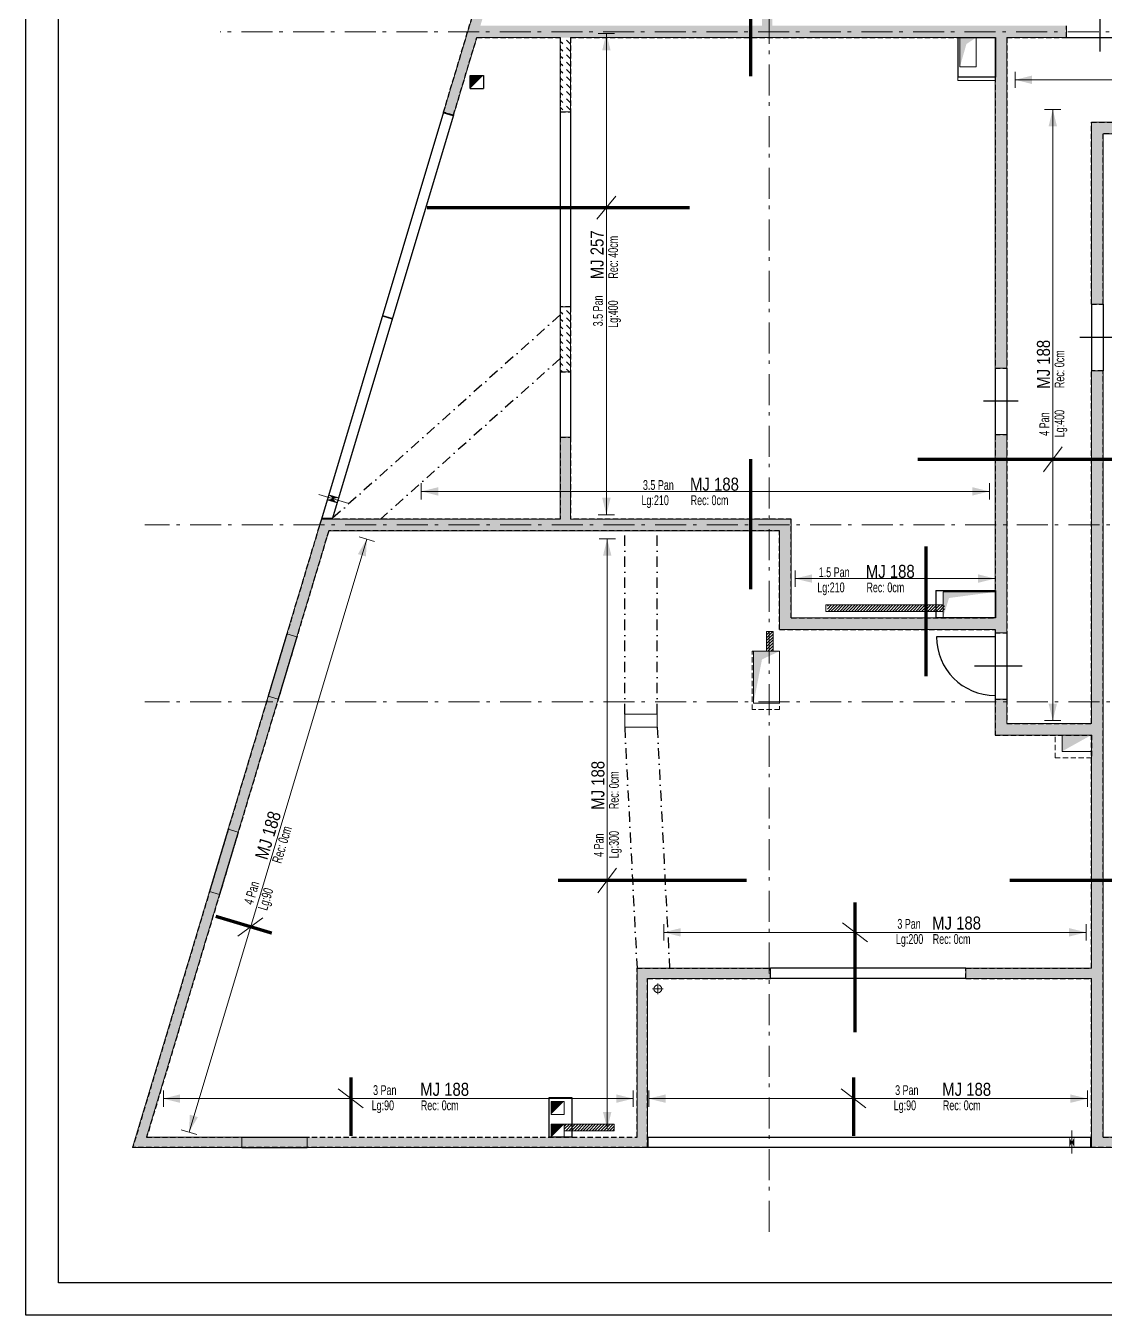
# Model space of a CAD drawing. Header units: centimetres. Extents: x 24964 to 31264, y 7749 to 11949.
# Drawn here: x 24964 to 26623, y 7749 to 9731 of the extents above; entities that cross this region are included whole.
import ezdxf

# ---------------------------------------------------------------- set-up
doc = ezdxf.new("R2010")
doc.units = ezdxf.units.CM
doc.header["$LTSCALE"] = 12.7
for name, pattern in [('CACHE', [9.525, 6.35, -3.175]), ('CACHEX2', [19.05, 12.7, -6.35]), ('Style de ligne -6', [2.08328, 1.25, -0.41656, 0.13886, -0.27786]), ('TIRETPTX2', [50.8, 25.4, -12.7, 0, -12.7])]:
    doc.linetypes.add(name, pattern=pattern)
for name, color, linetype in [('01_ARMA_INF', 50, 'Continuous'), ('01_cote_gen', 4, 'Continuous'), ('01_linteaux', 2, 'Continuous'), ('01_murs_sup', 2, 'CACHEX2'), ('01_resv', 32, 'Continuous'), ('01_texte', 230, 'Continuous'), ('prlm-GT', 242, 'Continuous')]:
    doc.layers.add(name, color=color, linetype=linetype)
for name, color, linetype, lineweight in [('01_murs_coup', 5, 'Continuous', 60), ('01_résv', 32, 'Continuous', 9), ('B Général', 7, 'Continuous', 5)]:
    doc.layers.add(name, color=color, linetype=linetype, lineweight=lineweight)
doc.styles.add('PATIO', font='ARIALN.TTF')
pattern_1 = [(135, (22264.4976, 1463.59), (-11.22532, 9e-16), [7.9375, -7.9375])]

msp = doc.modelspace()

# ---------------------------------------------------------------- hatches: boundary and pattern name
at = {"layer": '01_linteaux'}
h = msp.add_hatch(dxfattribs=at)
h.set_pattern_fill('DASH', color=256, scale=2.5, angle=135)
h.set_pattern_definition(pattern_1)
h.paths.add_polyline_path([(26889.02, 10918.87), (26889.02, 10925.93), (26888.86, 10934.88, 0.0587084), (26600.93, 10890.72), (26605.81, 10875.47, -0.0191623), (26697.46, 10896.99), (26697.46, 10055.94), (26906.46, 10055.94), (26906.46, 9730.89), (26665.46, 9730.89), (26665.46, 9712.89), (26924.46, 9712.89), (26924.46, 9760.89), (27099.46, 9760.89), (27099.46, 9963.89), (27264.46, 9963.89), (27264.46, 9760.89), (27284.46, 9760.89), (27284.46, 9985.89), (27264.46, 9985.89), (27264.46, 9979.89), (26924.46, 9979.89), (26924.46, 10319.89), (27264.46, 10319.89), (27264.46, 10118.89), (27299.46, 10118.89), (27299.46, 10138.89), (27284.46, 10138.89), (27284.46, 10339.89), (26906.46, 10339.89), (26906.46, 10073.94), (26717.46, 10073.94), (26717.46, 10900.71, -0.0351438)])
h.paths.add_polyline_path([(26997.46, 9959.89), (26997.46, 9780.89), (26924.46, 9780.89), (26924.46, 9959.89)], flags=16)
h.paths.add_polyline_path([(27079.46, 9959.89), (27079.46, 9780.89), (27015.46, 9780.89), (27015.46, 9959.89)], flags=16)
h = msp.add_hatch(dxfattribs=at)
h.set_pattern_fill('DASH', color=256, scale=2.5, angle=135)
h.set_pattern_definition(pattern_1)
h.paths.add_polyline_path([(26510.56, 10845), (26505.68, 10860.26, 0.053996), (26265.21, 10741.81), (26274.33, 10728.64, -0.0537335)])
h.paths.add_polyline_path([(26192.12, 10671.71), (26183.01, 10684.87, 0.0228439), (26095.45, 10612.37), (26095.45, 10398.9), (26111.45, 10398.9), (26111.45, 10605.26, -0.0212749)])
h.paths.add_polyline_path([(25894.21, 10340.83), (25877.07, 10351.13), (25851.32, 10308.26), (25868.47, 10297.96)])
h.paths.add_polyline_path([(26111.45, 10098.9), (26095.45, 10098.9), (26095.45, 9998.9), (26111.45, 9998.9)])
h.paths.add_polyline_path([(26111.45, 9898.9), (26095.45, 9898.9), (26095.45, 9730.89), (25662.66, 9730.89), (25711.42, 9893.32), (25696.1, 9897.92), (25606.07, 9598), (25621.39, 9593.4), (25657.26, 9712.89), (25785.42, 9712.89), (25801.42, 9712.89), (26453.46, 9712.89), (26453.46, 9204.89), (26471.46, 9204.89), (26471.46, 9712.89), (26563.46, 9712.89), (26563.46, 9730.89), (26111.45, 9730.89)])
h = msp.add_hatch(dxfattribs=at)
h.set_pattern_fill('DASH', color=256, scale=2.5, angle=135)
h.set_pattern_definition(pattern_1)
h.paths.add_polyline_path([(25801.42, 9712.89), (25785.42, 9712.89), (25785.42, 9598.9), (25801.42, 9598.9)])
h = msp.add_hatch(dxfattribs=at)
h.set_pattern_fill('DASH', color=256, scale=2.5, angle=135)
h.set_pattern_definition(pattern_1)
h.paths.add_polyline_path([(28472.46, 9047.89), (28456.46, 9047.89), (28456.46, 8971.89), (28353.46, 8971.89), (28353.46, 8955.89), (28472.46, 8955.89)])
h.paths.add_polyline_path([(27903.46, 8971.89), (27773.46, 8971.89), (27773.46, 8955.89), (27903.46, 8955.89)])
h.paths.add_polyline_path([(27673.46, 8971.89), (27467.46, 8971.89), (27467.46, 9314.89), (27094.46, 9314.89), (27094.46, 9564.89), (27696.46, 9564.89), (27696.46, 9582.89), (26601.46, 9582.89), (26601.46, 9302.89), (26619.46, 9302.89), (26619.46, 9564.89), (27076.46, 9564.89), (27076.46, 9296.89), (27449.46, 9296.89), (27449.46, 8971.89), (27386.46, 8971.89), (27386.46, 8955.89), (27449.46, 8955.89), (27449.46, 8955.89), (27465.46, 8955.89), (27465.46, 8955.89), (27673.46, 8955.89)])
h = msp.add_hatch(dxfattribs=at)
h.set_pattern_fill('DASH', color=256, scale=2.5, angle=135)
h.set_pattern_definition(pattern_1)
h.paths.add_polyline_path([(25801.42, 9298.9), (25785.42, 9298.9), (25785.42, 9198.9), (25801.42, 9198.9)])
h = msp.add_hatch(dxfattribs=at)
h.set_pattern_fill('DASH', color=256, scale=2.5, angle=135)
h.set_pattern_definition(pattern_1)
h.paths.add_polyline_path([(27188.46, 8222.89), (27172.46, 8222.89), (27172.46, 8022.9), (26619.46, 8022.9), (26619.46, 9200.89), (26601.46, 9200.89), (26601.46, 8658.98), (26471.46, 8658.98), (26471.46, 8695.89), (26453.46, 8695.89), (26453.46, 8640.98), (26601.46, 8640.98), (26601.46, 8282.9), (26408.46, 8282.64), (26408.46, 8266.64), (26601.46, 8266.9), (26601.46, 8006.9), (27188.46, 8006.9)])
h = msp.add_hatch(dxfattribs=at)
h.set_pattern_fill('DASH', color=256, scale=2.5, angle=135)
h.set_pattern_definition(pattern_1)
h.paths.add_polyline_path([(26140.42, 8972.89), (25801.42, 8972.89), (25801.42, 9098.9), (25785.42, 9098.9), (25785.42, 8972.89), (25418.42, 8972.89), (25128.45, 8006.9), (25919.42, 8006.9), (25919.42, 8266.9), (26108.46, 8266.9), (26108.46, 8282.9), (25903.42, 8282.9), (25903.42, 8022.9), (25149.96, 8022.9), (25429.72, 8954.89), (26122.42, 8954.89), (26122.42, 8802.89), (26453.46, 8802.89), (26453.46, 8797.89), (26471.46, 8797.89), (26471.46, 9102.89), (26453.46, 9102.89), (26453.46, 8820.89), (26140.42, 8820.89)])
at = {"layer": '01_résv'}
h = msp.add_hatch(dxfattribs=at)
h.set_pattern_fill('ANSI31', color=256)
h.set_pattern_definition([(45, (22264.6025, 5428.569), (-2.245064, 2.245064), [])])
h.paths.add_polyline_path([(26846.94, 9547.38), (26806.94, 9547.38), (26806.94, 9537.38), (26846.94, 9537.38)])
h.paths.add_polyline_path([(27107.8, 9542.59), (27107.8, 9482.59), (27117.8, 9482.59), (27117.8, 9542.59)])
h.paths.add_polyline_path([(25791.36, 8042.9), (25868.44, 8042.9), (25868.44, 8032.9), (25791.63, 8032.9)])
h.paths.add_polyline_path([(27479.64, 9819.96), (27479.64, 9849.96), (27489.64, 9849.96), (27489.64, 9819.96)])
h.paths.add_polyline_path([(26376.01, 8830.98), (26196.01, 8830.98), (26196.01, 8840.98), (26376.01, 8840.98)])
h.paths.add_polyline_path([(26112.52, 8769.96), (26112.52, 8799.96), (26102.52, 8799.96), (26102.52, 8769.96)])
edge = h.paths.add_edge_path()
edge.add_line((26896.57, 10003.04), (26896.57, 9933.04))
edge.add_line((26896.57, 9933.04), (26886.57, 9933.04))
edge.add_line((26886.57, 9933.04), (26886.57, 10003.03))
edge.add_line((26886.57, 10003.03), (26896.57, 10003.03))

# ---------------------------------------------------------------- linework, layer by layer
at = {"layer": '01_ARMA_INF', "linetype": 'CACHE', "lineweight": 0, "ltscale": 0.3, "const_width": 5, "flags": 128}
for points in [[(26077.89, 9793.05), (26077.89, 9653.05)], [(25580.85, 9451.5), (25984.15, 9451.5)], [(26077.89, 9065.05), (26077.89, 8865.05)], [(26334.56, 9064.58), (26734.56, 9064.58)], [(26347.25, 8931.05), (26347.25, 8731.05)], [(25781.81, 8417.56), (26071.81, 8417.56)], [(26476.06, 8417.56), (26766.06, 8417.56)], [(26238.33, 8384), (26238.33, 8184)], [(25256.08, 8362.4), (25342.29, 8336.57)], [(25463.87, 8114.9), (25463.87, 8024.9)], [(26236.32, 8114.9), (26236.32, 8024.9)]]:
    msp.add_lwpolyline(points, dxfattribs=at)
at = {"layer": '01_cote_gen'}
for p, q in [((24964.29, 7749.38), (24964.29, 11949.38)), ((30214.29, 7749.38), (24964.29, 7749.38))]:
    msp.add_line(p, q, dxfattribs=at)
at = {"layer": '01_linteaux'}
for p, q in [((26614.46, 9754.58), (26614.46, 9691.21)), ((26563.46, 9712.89), (26665.46, 9712.89)), ((25606.07, 9598), (25418.42, 8972.89)), ((25621.39, 9593.4), (25435.13, 8972.89)), ((25621.1, 9592.44), (25605.78, 9597.04)), ((25785.42, 9598.9), (25785.42, 9298.9)), ((25801.42, 9598.9), (25801.42, 9298.9)), ((26601.46, 9302.89), (26601.46, 9200.89)), ((26619.46, 9302.89), (26619.46, 9200.89)), ((25512.1, 9284.96), (25527.42, 9280.36)), ((25512.39, 9285.92), (25527.71, 9281.32)), ((26636.82, 9251.89), (26583.91, 9251.89)), ((25785.42, 9198.9), (25785.42, 9098.9)), ((25801.42, 9198.9), (25801.42, 9098.9)), ((26453.46, 9204.89), (26453.46, 9102.89)), ((26471.46, 9204.89), (26471.46, 9102.89)), ((26488.82, 9153.89), (26435.91, 9153.89)), ((25435.43, 8973.89), (25418.42, 8973.89)), ((25365.5, 8796.61), (25336.75, 8700.83)), ((25380.83, 8792.01), (25352.08, 8696.23)), ((26453.46, 8791.89), (26363.46, 8791.89)), ((26453.46, 8797.89), (26453.46, 8695.89)), ((26471.46, 8797.89), (26471.46, 8695.89)), ((26495.23, 8746.89), (26422.04, 8746.89)), ((25275.39, 8496.41), (25246.64, 8400.63)), ((25290.72, 8491.81), (25261.96, 8396.03)), ((26408.46, 8282.64), (26108.46, 8282.9)), ((26408.46, 8266.64), (26108.46, 8266.64)), ((25296.46, 8022.9), (25396.46, 8022.9)), ((25296.46, 8006.9), (25396.46, 8006.9)), ((25919.42, 8022.9), (26593.46, 8022.9)), ((25919.42, 8022.9), (26601.46, 8022.9)), ((26601.46, 8006.9), (25919.42, 8006.9)), ((26601.46, 8006.9), (25919.42, 8006.9)), ((25920.42, 8006.9), (25920.42, 8022.9)), ((26600.46, 8006.9), (26600.46, 8022.9))]:
    msp.add_line(p, q, dxfattribs=at)
at = {"layer": '01_linteaux', "linetype": 'TIRETPTX2', "ltscale": 0.05}
for p, q in [((25785.42, 9286.69), (25435.43, 8973.89)), ((25785.42, 9219.63), (25509.34, 8972.89)), ((25884.42, 8672.85), (25884.42, 8954.89)), ((25934.42, 8672.85), (25934.42, 8954.89)), ((25884.42, 8652.85), (25903.42, 8282.9)), ((25934.42, 8652.85), (25953.42, 8282.9))]:
    msp.add_line(p, q, dxfattribs=at)
at = {"layer": '01_linteaux', "lineweight": 0}
for p, q in [((25927.26, 8250.9), (25943.57, 8250.9)), ((25935.42, 8259.06), (25935.42, 8242.75))]:
    msp.add_line(p, q, dxfattribs=at)
msp.add_circle((25935.42, 8250.9), 6, dxfattribs=at)
at = {"layer": '01_linteaux'}
msp.add_arc((26453.46, 8791.89), 90, 180, 270, dxfattribs=at)
at = {"layer": '01_murs_coup', "linetype": 'Continuous', "lineweight": 18}
for p, q in [((25606.07, 9598), (25696.1, 9897.92)), ((26563.46, 9712.89), (26563.46, 9730.89)), ((25621.39, 9593.4), (25657.26, 9712.89)), ((25657.26, 9712.89), (25785.42, 9712.89)), ((25785.42, 9712.89), (25785.42, 9598.9)), ((25801.42, 9712.89), (25801.42, 9598.9)), ((25801.42, 9712.89), (26453.46, 9712.89)), ((26453.46, 9712.89), (26453.46, 9204.89)), ((26453.46, 9712.89), (26453.46, 9204.89)), ((26471.46, 9712.89), (26471.46, 9204.89)), ((26471.46, 9712.89), (26471.46, 9204.89)), ((26471.46, 9712.89), (26563.46, 9712.89)), ((25621.39, 9593.4), (25606.07, 9598)), ((25785.42, 9598.9), (25801.42, 9598.9)), ((26601.46, 9582.89), (27696.86, 9582.89)), ((26601.46, 9302.89), (26601.46, 9582.89)), ((26619.46, 9302.89), (26619.46, 9564.89)), ((27076.46, 9564.89), (26619.46, 9564.89)), ((25785.42, 9298.9), (25785.42, 9198.9)), ((25785.42, 9298.9), (25801.42, 9298.9)), ((25801.42, 9298.9), (25801.42, 9198.9)), ((26601.46, 9302.89), (26619.46, 9302.89)), ((25785.42, 9198.9), (25801.42, 9198.9)), ((26453.46, 9204.89), (26471.46, 9204.89)), ((26619.46, 9200.89), (26601.46, 9200.89)), ((26601.46, 8658.88), (26601.46, 9200.89)), ((26619.46, 8022.9), (26619.46, 9200.89)), ((25785.42, 9098.9), (25785.42, 8972.89)), ((25785.42, 9098.9), (25801.42, 9098.9)), ((25801.42, 9098.9), (25801.42, 8972.89)), ((26453.46, 9102.89), (26453.46, 8820.89)), ((26453.46, 9102.89), (26471.46, 9102.89)), ((26471.46, 9102.89), (26471.46, 8797.89)), ((25418.42, 8972.89), (25365.5, 8796.61)), ((25785.42, 8972.89), (25418.42, 8972.89)), ((26140.42, 8972.89), (25801.42, 8972.89)), ((26140.42, 8820.89), (26140.42, 8972.89)), ((25429.72, 8954.89), (25380.83, 8792.01)), ((26122.42, 8954.89), (25429.72, 8954.89)), ((26122.42, 8802.89), (26122.42, 8954.89)), ((26140.42, 8820.89), (26453.46, 8820.89)), ((26122.42, 8802.89), (26453.46, 8802.89)), ((26453.46, 8802.89), (26453.46, 8797.89)), ((25365.5, 8796.61), (25380.83, 8792.01)), ((26453.46, 8797.89), (26471.46, 8797.89)), ((25336.75, 8700.83), (25275.39, 8496.41)), ((25336.75, 8700.83), (25352.08, 8696.23)), ((25352.08, 8696.23), (25290.72, 8491.81)), ((26453.46, 8695.89), (26453.46, 8640.88)), ((26453.46, 8695.89), (26471.46, 8695.89)), ((26471.46, 8695.89), (26471.46, 8658.88)), ((26453.46, 8640.88), (26601.46, 8640.88)), ((26471.46, 8658.88), (26601.46, 8658.88)), ((26601.46, 8282.9), (26601.46, 8640.88)), ((25275.39, 8496.41), (25290.72, 8491.81)), ((25246.64, 8400.63), (25128.45, 8006.9)), ((25261.96, 8396.03), (25149.96, 8022.9)), ((25246.64, 8400.63), (25261.96, 8396.03)), ((25903.42, 8282.9), (26108.46, 8282.9)), ((25903.42, 8022.9), (25903.42, 8282.9)), ((26108.46, 8266.9), (26108.46, 8282.9)), ((26408.46, 8282.64), (26601.46, 8282.9)), ((25919.42, 8266.9), (26108.46, 8266.9)), ((25919.42, 8006.9), (25919.42, 8266.9)), ((26408.46, 8266.64), (26408.46, 8282.64)), ((26408.46, 8266.64), (26601.46, 8266.9)), ((26601.46, 8006.9), (26601.46, 8266.9)), ((25128.45, 8006.9), (25296.46, 8006.9)), ((25149.96, 8022.9), (25296.46, 8022.9)), ((25296.46, 8006.9), (25296.46, 8022.9)), ((25396.46, 8006.9), (25396.46, 8022.9)), ((25919.42, 8006.9), (25396.46, 8006.9)), ((26601.46, 8006.9), (26796.46, 8006.9)), ((26619.46, 8022.9), (26796.46, 8022.9))]:
    msp.add_line(p, q, dxfattribs=at)
at = {"layer": '01_murs_coup', "linetype": 'Continuous', "lineweight": 5}
for p, q in [((25884.42, 8672.85), (25884.42, 8652.85)), ((25934.42, 8672.85), (25884.42, 8672.85)), ((25934.42, 8652.85), (25934.42, 8672.85)), ((25884.42, 8652.85), (25934.42, 8652.85))]:
    msp.add_line(p, q, dxfattribs=at)
at = {"layer": '01_murs_sup', "ltscale": 0.05}
for p, q in [((25606.07, 9598), (25696.1, 9897.92)), ((26563.46, 9712.89), (26563.46, 9730.89)), ((25621.39, 9593.4), (25657.26, 9712.89)), ((25657.26, 9712.89), (25785.42, 9712.89)), ((25785.42, 9712.89), (25785.42, 9598.9)), ((25801.42, 9712.89), (25801.42, 9598.9)), ((25801.42, 9712.89), (26453.46, 9712.89)), ((26453.46, 9712.89), (26453.46, 9204.89)), ((26453.46, 9712.89), (26453.46, 9204.89)), ((26471.46, 9712.89), (26471.46, 9204.89)), ((26471.46, 9712.89), (26471.46, 9204.89)), ((26471.46, 9712.89), (26563.46, 9712.89)), ((25621.39, 9593.4), (25606.07, 9598)), ((25785.42, 9598.9), (25801.42, 9598.9)), ((26601.46, 9582.89), (27696.46, 9582.89)), ((26601.46, 9302.89), (26601.46, 9582.89)), ((26619.46, 9302.89), (26619.46, 9564.89)), ((27076.46, 9564.89), (26619.46, 9564.89)), ((25785.42, 9298.9), (25785.42, 9198.9)), ((25801.42, 9298.9), (25785.42, 9298.9)), ((25801.42, 9298.9), (25801.42, 9198.9)), ((26601.46, 9302.89), (26619.46, 9302.89)), ((25785.42, 9198.9), (25801.42, 9198.9)), ((26453.46, 9204.89), (26471.46, 9204.89)), ((26619.46, 9200.89), (26601.46, 9200.89)), ((26601.46, 8658.88), (26601.46, 9200.89)), ((26619.46, 8022.9), (26619.46, 9200.89)), ((25785.42, 9098.9), (25785.42, 8972.89)), ((25785.42, 9098.9), (25801.42, 9098.9)), ((25801.42, 9098.9), (25801.42, 8972.89)), ((26453.46, 9102.89), (26453.46, 8820.89)), ((26453.46, 9102.89), (26471.46, 9102.89)), ((26471.46, 9102.89), (26471.46, 8797.89)), ((25418.42, 8972.89), (25128.45, 8006.9)), ((25785.42, 8972.89), (25418.42, 8972.89)), ((26140.42, 8972.89), (25801.42, 8972.89)), ((26140.42, 8820.89), (26140.42, 8972.89)), ((25429.72, 8954.89), (25149.96, 8022.9)), ((26122.42, 8954.89), (25429.72, 8954.89)), ((26122.42, 8802.89), (26122.42, 8954.89)), ((26140.42, 8820.89), (26453.46, 8820.89)), ((26122.42, 8802.89), (26453.46, 8802.89)), ((26453.46, 8802.89), (26453.46, 8797.89)), ((26453.46, 8797.89), (26471.46, 8797.89)), ((26453.46, 8695.89), (26453.46, 8640.88)), ((26453.46, 8695.89), (26471.46, 8695.89)), ((26471.46, 8695.89), (26471.46, 8658.88)), ((26453.46, 8640.88), (26601.46, 8640.88)), ((26471.46, 8658.88), (26601.46, 8658.88)), ((26601.46, 8282.9), (26601.46, 8640.88)), ((25903.42, 8282.9), (26108.46, 8282.9)), ((25903.42, 8022.9), (25903.42, 8282.9)), ((26108.46, 8266.9), (26108.46, 8282.9)), ((26408.46, 8282.64), (26601.46, 8282.9)), ((25919.42, 8266.9), (26108.46, 8266.9)), ((25919.42, 8006.9), (25919.42, 8266.9)), ((26408.46, 8266.64), (26408.46, 8282.64)), ((26408.46, 8266.64), (26601.46, 8266.9)), ((26601.46, 8006.9), (26601.46, 8266.9)), ((25919.42, 8006.9), (25128.45, 8006.9)), ((25149.96, 8022.9), (25903.42, 8022.9)), ((27188.46, 8006.9), (26601.46, 8006.9)), ((26619.46, 8022.9), (27172.46, 8022.9))]:
    msp.add_line(p, q, dxfattribs=at)
at = {"layer": '01_resv'}
for p, q in [((25647.26, 9634.57), (25647.26, 9654.57)), ((25647.26, 9654.57), (25667.26, 9654.57)), ((25667.26, 9654.57), (25667.26, 9634.57)), ((25647.26, 9634.57), (25667.26, 9634.57))]:
    msp.add_line(p, q, dxfattribs=at)
msp.add_solid([(25647.26, 9634.57), (25647.26, 9654.57), (25667.26, 9654.57)], dxfattribs=at)
at = {"layer": '01_résv'}
for p, q in [((26396.45, 9712.89), (26396.45, 9646.89)), ((26399.49, 9712.85), (26424.49, 9712.85)), ((26399.49, 9667.85), (26399.49, 9712.85)), ((26424.49, 9712.85), (26424.49, 9667.85)), ((26424.49, 9667.85), (26399.49, 9667.85)), ((26453.46, 9646.89), (26396.45, 9646.89)), ((25414.75, 9010.48), (25460.54, 8996.73)), ((25427.32, 9002.53), (25442.64, 8997.93)), ((25429.62, 9010.19), (25444.94, 9005.59)), ((26362.46, 8820.89), (26362.46, 8862.89)), ((26453.46, 8862.89), (26362.46, 8862.89)), ((26373.5, 8860.88), (26453.94, 8860.98)), ((26373.5, 8820.98), (26373.5, 8860.88)), ((26453.94, 8860.98), (26453.94, 8820.98)), ((26193.5, 8840.98), (26373.5, 8840.98)), ((26193.5, 8830.98), (26193.5, 8840.98)), ((26373.5, 8840.98), (26373.5, 8830.98)), ((26373.5, 8830.98), (26193.5, 8830.98)), ((26453.94, 8820.98), (26373.5, 8820.98)), ((26102.42, 8799.96), (26112.42, 8799.96)), ((26102.42, 8769.86), (26102.42, 8799.96)), ((26112.42, 8799.96), (26112.42, 8769.86)), ((26082.42, 8769.86), (26122.42, 8769.86)), ((26082.42, 8689.86), (26082.42, 8769.86)), ((26112.42, 8769.86), (26102.42, 8769.86)), ((26122.42, 8769.86), (26122.42, 8689.86)), ((26122.42, 8689.86), (26082.42, 8689.86)), ((26556.46, 8640.98), (26601.46, 8640.98)), ((26556.46, 8615.88), (26556.46, 8640.98)), ((26601.46, 8640.98), (26601.46, 8615.88)), ((26601.46, 8615.88), (26556.46, 8615.88)), ((25768.42, 8022.9), (25768.42, 8083.9)), ((25768.42, 8083.9), (25803.42, 8083.9)), ((25771.39, 8057.9), (25771.41, 8077.9)), ((25771.41, 8077.9), (25791.41, 8077.98)), ((25791.41, 8077.98), (25791.39, 8057.98)), ((25803.42, 8022.9), (25803.42, 8083.9)), ((25791.39, 8057.98), (25771.39, 8057.9)), ((25771.39, 8022.9), (25771.39, 8042.9)), ((25771.39, 8042.9), (25791.39, 8042.9)), ((25791.39, 8042.9), (25791.39, 8022.9)), ((25791.39, 8042.9), (25868.43, 8042.9)), ((25868.43, 8032.9), (25791.39, 8032.9)), ((25868.43, 8042.9), (25868.43, 8032.9)), ((26571.46, 7997.95), (26571.46, 8033.1)), ((25791.39, 8022.9), (25771.39, 8022.9))]:
    msp.add_line(p, q, dxfattribs=at)
at = {"layer": '01_résv', "linetype": 'CACHEX2', "ltscale": 0.05}
for points in [[(26080.42, 8769.86), (26122.42, 8769.86), (26122.42, 8679.96), (26080.42, 8679.96)], [(26545.94, 8640.98), (26601.94, 8640.98), (26601.94, 8605.73), (26545.94, 8605.73)]]:
    msp.add_lwpolyline(points, close=True, dxfattribs=at)
at = {"layer": '01_résv'}
for points in [[(26399.49, 9667.85), (26399.49, 9712.85), (26409.49, 9702.85)], [(26399.49, 9712.85), (26424.49, 9712.85), (26409.49, 9702.85)], [(25429.62, 9010.19), (25444.94, 9005.59), (25442.64, 8997.93), (25427.32, 9002.53)], [(26373.5, 8860.88), (26453.94, 8860.98), (26382.67, 8851.54)], [(26373.5, 8820.98), (26373.5, 8860.88), (26382.67, 8851.54)], [(26082.42, 8689.86), (26082.42, 8769.86), (26095.35, 8757.17)], [(26082.42, 8769.86), (26122.42, 8769.86), (26095.35, 8757.17)], [(26556.46, 8615.88), (26556.46, 8640.98), (26601.46, 8640.98)], [(25771.41, 8057.9), (25771.41, 8077.9), (25791.41, 8077.96)], [(25771.39, 8022.9), (25771.39, 8042.9), (25791.39, 8042.9)], [(26567.46, 8006.9), (26567.46, 8022.9), (26575.46, 8022.9), (26575.46, 8006.9)]]:
    msp.add_solid(points, dxfattribs=at)
at = {"layer": '01_texte'}
for p, q in [((25014.29, 7799.38), (25014.29, 11907.19)), ((30214.29, 7799.38), (25014.29, 7799.38))]:
    msp.add_line(p, q, dxfattribs=at)
at = {"layer": '01_texte', "linetype": 'Continuous', "lineweight": 0}
for p, q in [((25843.84, 9719.1), (25868.8, 9719.1)), ((25856.32, 8979.4), (25856.32, 9719.1)), ((26484.21, 9660.37), (26484.21, 9635.41)), ((26484.21, 9647.89), (28469.42, 9647.89)), ((26529.65, 9602.42), (26554.61, 9602.42)), ((26542.13, 8663.22), (26542.13, 9602.42)), ((25841.81, 9433.97), (25870.82, 9469.04)), ((26527.63, 9045.55), (26556.64, 9083.62)), ((25571.83, 9027.86), (25571.83, 9002.9)), ((26444.74, 9027.86), (26444.74, 9002.9)), ((25571.83, 9015.38), (26444.74, 9015.38)), ((25843.84, 8979.4), (25868.8, 8979.4)), ((25215.04, 8030.64), (25488.21, 8942.18)), ((25476.26, 8945.76), (25500.17, 8938.59)), ((25845.11, 8942.53), (25870.07, 8942.53)), ((25857.59, 8035.69), (25857.59, 8942.53)), ((26146.17, 8893.86), (26146.17, 8868.9)), ((26146.17, 8881.38), (26453.46, 8881.38)), ((26453.46, 8893.86), (26453.46, 8868.9)), ((26529.65, 8663.22), (26554.61, 8663.22)), ((25843.08, 8398.52), (25872.09, 8436.59)), ((25289.89, 8331.98), (25328.6, 8360.12)), ((25944.33, 8350.24), (25944.33, 8325.28)), ((26219.29, 8352.27), (26257.37, 8323.26)), ((26593.31, 8350.24), (26593.31, 8325.28)), ((25944.33, 8337.76), (26593.31, 8337.76)), ((25175.62, 8094.69), (25175.62, 8069.73)), ((25444.43, 8097.02), (25482.5, 8068.01)), ((25897.64, 8094.69), (25897.64, 8069.73)), ((25921.44, 8094.69), (25921.44, 8069.73)), ((26216.88, 8097.02), (26254.95, 8068.01)), ((26595.42, 8094.69), (26595.42, 8069.73)), ((25175.28, 8082.21), (25897.64, 8082.21)), ((25921.1, 8082.21), (26595.42, 8082.21)), ((25203.09, 8034.22), (25227, 8027.06))]:
    msp.add_line(p, q, dxfattribs=at)
for points in [[(25856.32, 9719.1), (25849.86, 9693.01), (25856.32, 9693.01)], [(25856.32, 9719.1), (25862.78, 9693.01), (25856.32, 9693.01)], [(26484.21, 9647.89), (26510.3, 9654.35), (26510.3, 9647.89)], [(26484.21, 9647.89), (26510.3, 9641.43), (26510.3, 9647.89)], [(26542.13, 9602.42), (26535.67, 9576.33), (26542.13, 9576.33)], [(26542.13, 9602.42), (26548.59, 9576.33), (26542.13, 9576.33)], [(25571.83, 9015.38), (25597.92, 9021.84), (25597.92, 9015.38)], [(26444.74, 9015.38), (26418.64, 9021.84), (26418.64, 9015.38)], [(25571.83, 9015.38), (25597.92, 9008.92), (25597.92, 9015.38)], [(25856.32, 8979.4), (25849.86, 9005.49), (25856.32, 9005.49)], [(25856.32, 8979.4), (25862.78, 9005.49), (25856.32, 9005.49)], [(26444.74, 9015.38), (26418.64, 9008.92), (26418.64, 9015.38)], [(25488.21, 8942.18), (25474.53, 8919.03), (25480.72, 8917.18)], [(25488.21, 8942.18), (25486.91, 8915.33), (25480.72, 8917.18)], [(25857.59, 8942.53), (25851.13, 8916.43), (25857.59, 8916.43)], [(25857.59, 8942.53), (25864.05, 8916.43), (25857.59, 8916.43)], [(26146.17, 8881.38), (26172.27, 8887.84), (26172.27, 8881.38)], [(26146.17, 8881.38), (26172.27, 8874.92), (26172.27, 8881.38)], [(26453.46, 8881.38), (26427.37, 8887.84), (26427.37, 8881.38)], [(26453.46, 8881.38), (26427.37, 8874.92), (26427.37, 8881.38)], [(26542.13, 8663.22), (26535.67, 8689.32), (26542.13, 8689.32)], [(26542.13, 8663.22), (26548.59, 8689.32), (26542.13, 8689.32)], [(25944.33, 8337.76), (25970.43, 8344.22), (25970.43, 8337.76)], [(26593.31, 8337.76), (26567.22, 8344.22), (26567.22, 8337.76)], [(25944.33, 8337.76), (25970.43, 8331.3), (25970.43, 8337.76)], [(26593.31, 8337.76), (26567.22, 8331.3), (26567.22, 8337.76)], [(25175.28, 8082.21), (25201.37, 8088.67), (25201.37, 8082.21)], [(25897.64, 8082.21), (25871.54, 8088.67), (25871.54, 8082.21)], [(25921.1, 8082.21), (25947.19, 8088.67), (25947.19, 8082.21)], [(26595.42, 8082.21), (26569.33, 8088.67), (26569.33, 8082.21)], [(25175.28, 8082.21), (25201.37, 8075.75), (25201.37, 8082.21)], [(25897.64, 8082.21), (25871.54, 8075.75), (25871.54, 8082.21)], [(25921.1, 8082.21), (25947.19, 8075.75), (25947.19, 8082.21)], [(26595.42, 8082.21), (26569.33, 8075.75), (26569.33, 8082.21)], [(25215.04, 8030.64), (25216.34, 8057.49), (25222.53, 8055.64)], [(25215.04, 8030.64), (25228.72, 8053.78), (25222.53, 8055.64)], [(25857.59, 8035.69), (25851.13, 8061.79), (25857.59, 8061.79)], [(25857.59, 8035.69), (25864.05, 8061.79), (25857.59, 8061.79)]]:
    msp.add_solid(points, dxfattribs=at)
at = {"layer": 'B Général', "color": 1, "linetype": 'Style de ligne -6', "lineweight": 13, "ltscale": 3, "true_color": 0xff0000}
for p, q in [((26106.4, 7877.73), (26106.4, 11075.09)), ((30026.17, 9721.81), (25262.8, 9721.81)), ((30026.87, 8963.81), (25147.01, 8963.81)), ((30026.87, 8691.81), (25147.01, 8691.81))]:
    msp.add_line(p, q, dxfattribs=at)
at = {"layer": 'B Général', "color": 7, "linetype": 'Continuous', "lineweight": 18}
for p, q in [((26471.46, 9712.89), (26563.46, 9712.89)), ((26601.46, 8658.88), (26601.46, 9200.89))]:
    msp.add_line(p, q, dxfattribs=at)
at = {"layer": 'prlm-GT'}
for points in [[(26396.93, 9712.86), (26453.94, 9712.89), (26453.94, 9651.89), (26396.93, 9651.89)], [(26362.94, 8862.98), (26453.94, 8862.98), (26453.94, 8820.98), (26362.94, 8820.98)], [(25768.42, 8083.9), (25803.42, 8083.9), (25803.42, 8022.9), (25768.42, 8022.9)]]:
    msp.add_lwpolyline(points, close=True, dxfattribs=at)

# ---------------------------------------------------------------- texts
at = {"layer": '01_texte', "ltscale": 5, "style": 'PATIO'}
for s, rotation, p in [('MJ 257', 90, (25851.99, 9341.36)), ('MJ 188', 90, (26537.8, 9173.1)), ('MJ 188', 90, (25853.26, 8526.07)), ('MJ 188', 73.31749, (25335.16, 8448))]:
    msp.add_text(s, height=20, rotation=rotation, dxfattribs=at).set_placement(p)
at = {"layer": '01_texte', "ltscale": 5, "style": 'PATIO', "width": 0.8}
for s, rotation, p in [('Rec: 40cm', 90, (25874.12, 9342.36)), ('3.5 Pan', 90, (25850.78, 9269.02)), ('Lg:400', 90, (25874.12, 9266.82)), ('Rec: 0cm', 90, (26559.93, 9174.1)), ('4 Pan', 90, (26536.59, 9100.76)), ('Lg:400', 90, (26559.93, 9098.56)), ('Rec: 0cm', 90, (25875.38, 8527.07)), ('Rec: 0cm', 73.31749, (25356.64, 8442.61)), ('4 Pan', 90, (25852.05, 8453.74)), ('Lg:300', 90, (25875.38, 8451.53)), ('4 Pan', 73.31749, (25313.24, 8379.06)), ('Lg:90', 73.31749, (25334.96, 8370.25))]:
    msp.add_text(s, height=15, rotation=rotation, dxfattribs=at).set_placement(p)
at = {"layer": '01_texte', "ltscale": 5, "style": 'PATIO'}
for p in [(25984.79, 9016.48), (26254.86, 8882.48), (26356.72, 8342.09), (25570.21, 8086.54), (26372.27, 8086.54)]:
    msp.add_text('MJ 188', height=20, dxfattribs=at).set_placement(p)
at = {"layer": '01_texte', "ltscale": 5, "style": 'PATIO', "width": 0.8}
for s, p in [('3.5 Pan', (25912.45, 9017.68)), ('Lg:210', (25910.25, 8994.35)), ('Rec: 0cm', (25985.78, 8994.35)), ('1.5 Pan', (26182.53, 8883.68)), ('Lg:210', (26180.32, 8860.35)), ('Rec: 0cm', (26255.86, 8860.35)), ('3 Pan', (26303.34, 8343.3)), ('Lg:200', (26301.13, 8319.96)), ('Rec: 0cm', (26357.72, 8319.96)), ('3 Pan', (25497.87, 8087.75)), ('3 Pan', (26299.93, 8087.75)), ('Lg:90', (25495.67, 8064.41)), ('Rec: 0cm', (25571.21, 8064.41)), ('Lg:90', (26297.73, 8064.41)), ('Rec: 0cm', (26373.27, 8064.41))]:
    msp.add_text(s, height=15, dxfattribs=at).set_placement(p)

doc.saveas('drawing.dxf')
